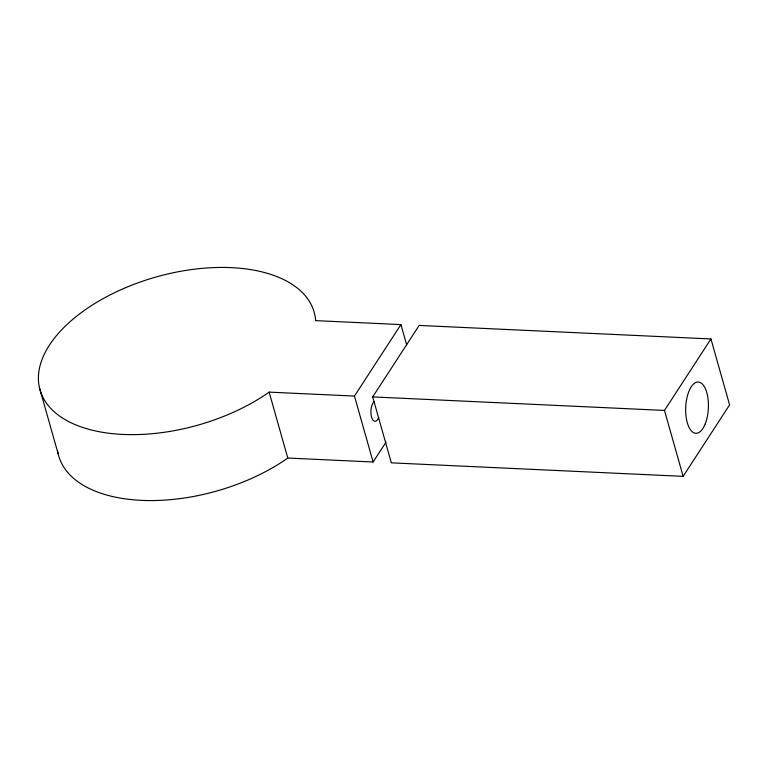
<?xml version="1.0" encoding="UTF-8"?>
<svg xmlns="http://www.w3.org/2000/svg" width="768" height="768" viewBox="0 0 768 768"><rect width="100%" height="100%" fill="white"/><g stroke="black" fill="none" stroke-linecap="round" stroke-linejoin="round"><path stroke-width="1.15" d="M354.451 396.067L400.925 324.586L315.6 320.63L315.552 319.45A142.483 76.973 -15.8 0 0 139.459 282.298A142.483 76.973 -15.8 0 0 54.902 412.378A142.483 76.973 -15.8 0 0 267.6 393.226L269.136 392.122L354.451 396.067L373.114 462L287.789 458.045L286.253 459.149A142.483 76.973 -15.8 0 1 143.203 500.438A142.483 76.973 -15.8 0 1 57.523 450.566M372.691 396.912L419.155 325.43L710.947 338.947L729.6 404.87L683.136 476.352L391.344 462.845L372.691 396.912L664.483 410.429L710.947 338.947M373.114 462L386.016 442.138M664.483 410.429L683.136 476.352M400.925 324.586L406.714 345.043M269.136 392.122L287.789 458.045M39.427 387.619L58.08 453.542M378.653 417.581A10.176 4.502 -87.3 0 1 371.53 417.12A10.176 4.502 -87.3 0 1 374.15 401.664M705.245 423.821A25.651 11.338 -87.3 0 0 699.782 382.349A25.651 11.338 -87.3 0 0 686.093 416.774A25.651 11.338 -87.3 0 0 705.245 423.821"/></g></svg>
